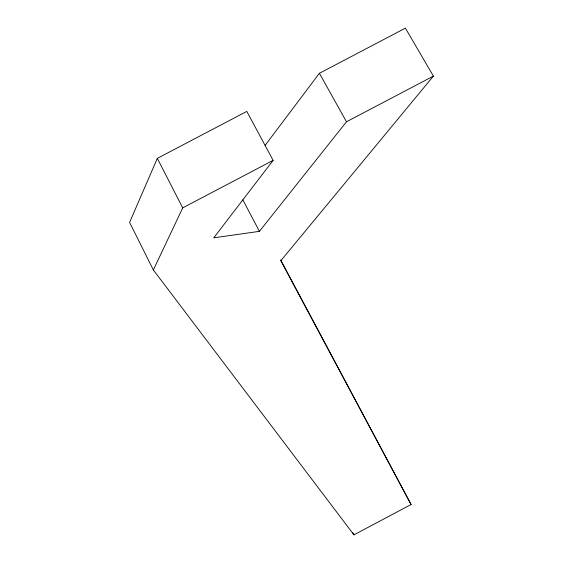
<?xml version="1.0" encoding="UTF-8"?>
<svg xmlns="http://www.w3.org/2000/svg" width="563" height="563" viewBox="0 0 563 563"><rect width="100%" height="100%" fill="white"/><g stroke="black" fill="none" stroke-linecap="round" stroke-linejoin="round"><path stroke-width="0.84" d="M265.138 145.331L319.397 73.289L405.395 28.15L433.397 76.104L346.491 121.784L259.423 231.351L213.736 237.832L273.118 160.356L246.791 111.404L157.323 158.365L129.603 222.399L153.361 269.973L353.937 534.85L411.081 504.525L280.656 259.93M153.361 269.973L182.708 207.881L273.118 160.356M433.397 76.104L280.817 260.725L411.081 504.525M319.397 73.289L346.491 121.784M242.815 199.816L259.423 231.351M352.741 532.521L353.937 534.85M157.323 158.365L182.708 207.881"/></g></svg>
